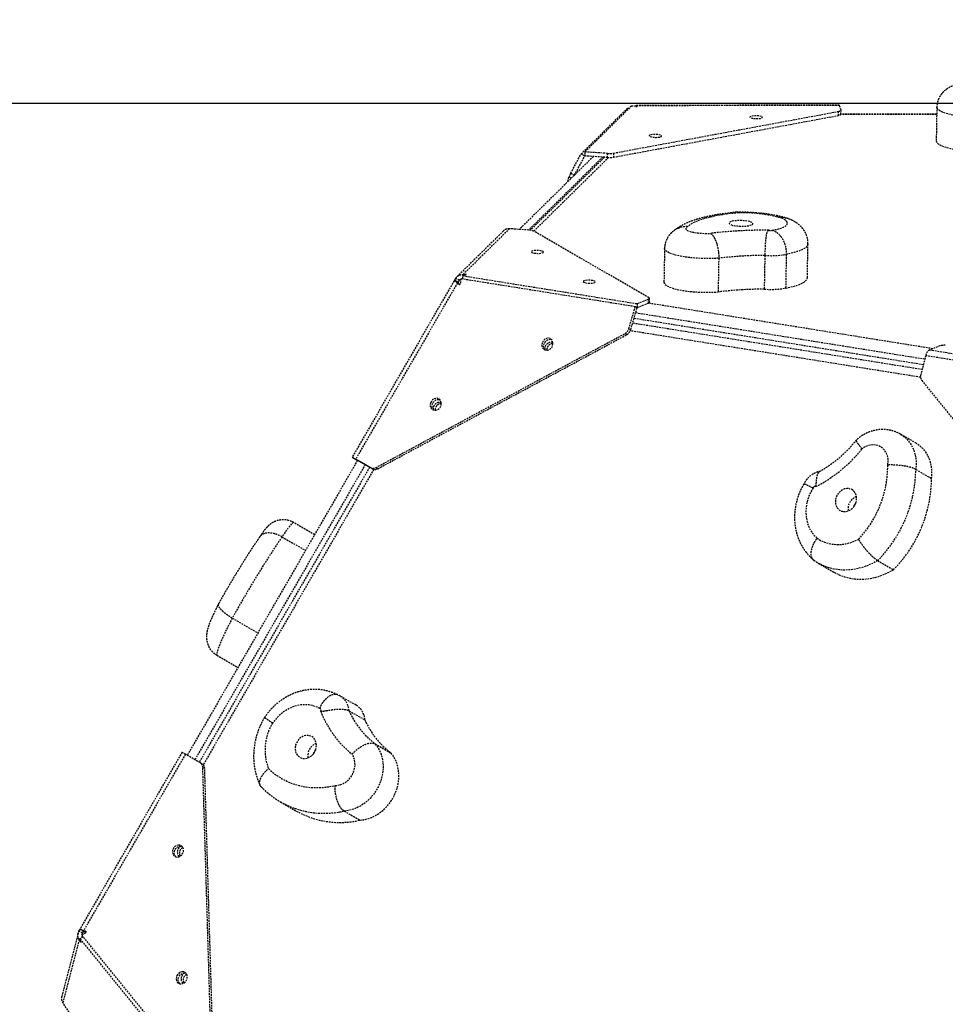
# Model space of a CAD drawing. Header units: millimetres. Extents: x -5934 to 4978, y -3536 to 3518.
# Drawn here: x -2296 to -1630, y 751 to 1460 of the extents above; entities that cross this region are included whole.
import ezdxf

# ---------------------------------------------------------------- set-up
doc = ezdxf.new("R2010")
doc.units = ezdxf.units.MM
doc.linetypes.add('HIDDEN', pattern=[1.905, 1.27, -0.635])
for name, color, linetype in [('DIKOM_ОБЪЕКТ', 7, 'Continuous'), ('DIKOM_РАЗМЕР_ЗОНА', 7, 'Continuous'), ('DIKOM_РАЗМЕР_ОБЪЕКТА', 7, 'Continuous')]:
    doc.layers.add(name, color=color, linetype=linetype)
doc.styles.add('style1', font='arialbd.ttf', dxfattribs={"width": 0.8})
doc.dimstyles.new('1-50', dxfattribs={"dimtxt": 300, "dimasz": 200, "dimexe": 100, "dimexo": 0, "dimgap": 100, "dimtad": 1, "dimtxsty": 'style1', "dimcen": 200, "dimclrd": 7, "dimclre": 7, "dimclrt": 7, "dimadec": 1, "dimazin": 2, "dimtfac": 1, "dimtmove": 0, "dimatfit": 2, "dimfxl": 0, "dimlwd": 25, "dimlwe": 18, "dimarcsym": 0})

# ---------------------------------------------------------------- blocks, each defined once
blk = doc.blocks.new('*D1')
at = {"layer": 'Defpoints', "color": 0, "transparency": 16777216}
for p in [(-1315.67, 1399.62), (-2761.53, -516.72), (2199.14, -516.72)]:
    blk.add_point(p, dxfattribs=at)
at = {"layer": 'DIKOM_РАЗМЕР_ОБЪЕКТА', "color": 7, "lineweight": 18, "transparency": 16777216}
for p, q in [((-1315.67, 1399.62), (-2861.53, 1399.62)), ((2199.14, -516.72), (-2861.53, -516.72))]:
    blk.add_line(p, q, dxfattribs=at)
at = {"layer": 'DIKOM_РАЗМЕР_ОБЪЕКТА', "color": 7, "lineweight": 25, "transparency": 16777216}
blk.add_line((-2761.53, 1199.62), (-2761.53, -316.72), dxfattribs=at)
at = {"layer": 'DIKOM_РАЗМЕР_ОБЪЕКТА', "color": 7, "transparency": 16777216}
for points in [[(-2794.86, 1199.62), (-2728.19, 1199.62), (-2761.53, 1399.62)], [(-2794.86, -316.72), (-2728.19, -316.72), (-2761.53, -516.72)]]:
    blk.add_solid(points, dxfattribs=at)
at = {"layer": 'DIKOM_РАЗМЕР_ОБЪЕКТА', "color": 7, "transparency": 16777216, "insert": (-3129.58, 684.6), "char_height": 300, "attachment_point": 5, "rotation": 90, "style": 'style1'}
blk.add_mtext('{\\fArial|b0|i0|c204|p34;\\H1.75x;1950}', dxfattribs=at)
blk = doc.blocks.new('*D2')
at = {"layer": 'Defpoints', "color": 0, "transparency": 16777216}
for p in [(-2311.07, 3518.49), (-5291.95, -2644.37), (2643.33, -2644.37)]:
    blk.add_point(p, dxfattribs=at)
at = {"layer": 'DIKOM_РАЗМЕР_ЗОНА', "color": 7, "lineweight": 18, "transparency": 16777216}
for p, q in [((-2311.07, 3518.49), (-5391.95, 3518.49)), ((2643.33, -2644.37), (-5391.95, -2644.37))]:
    blk.add_line(p, q, dxfattribs=at)
at = {"layer": 'DIKOM_РАЗМЕР_ЗОНА', "color": 7, "lineweight": 25, "transparency": 16777216}
blk.add_line((-5291.95, 3318.49), (-5291.95, -2444.37), dxfattribs=at)
at = {"layer": 'DIKOM_РАЗМЕР_ЗОНА', "color": 7, "transparency": 16777216}
for points in [[(-5325.28, 3318.49), (-5258.61, 3318.49), (-5291.95, 3518.49)], [(-5325.28, -2444.37), (-5258.61, -2444.37), (-5291.95, -2644.37)]]:
    blk.add_solid(points, dxfattribs=at)
at = {"layer": 'DIKOM_РАЗМЕР_ЗОНА', "color": 7, "transparency": 16777216, "insert": (-5660, 631.36), "char_height": 300, "attachment_point": 5, "rotation": 90, "style": 'style1'}
blk.add_mtext('{\\fArial|b0|i0|c204|p34;\\H1.75x;6150}', dxfattribs=at)

msp = doc.modelspace()

# ---------------------------------------------------------------- linework, layer by layer
at = {"layer": 'DIKOM_ОБЪЕКТ', "color": 7, "linetype": 'HIDDEN', "lineweight": 15}
for p, q in [((-1892.206, 1363.369), (-1858.633, 1396.435)), ((-1855.907, 1397.901), (-1889.48, 1364.835)), ((-1857.853, 1395.984), (-1858.633, 1396.435)), ((-1852.774, 1397.509), (-1855.907, 1397.901)), ((-1706.342, 1398.536), (-1852.545, 1398.233)), ((-1852.545, 1398.191), (-1852.239, 1398.064)), ((-1852.25, 1397.486), (-1852.239, 1398.064)), ((-1706.22, 1398.366), (-1852.239, 1398.064)), ((-1852.239, 1398.064), (-1851.791, 1397.691)), ((-1851.793, 1397.571), (-1851.791, 1397.691)), ((-1705.023, 1394.984), (-1706.22, 1398.366)), ((-1636.021, 1397.09), (-1636.473, 1372.795)), ((-1868.932, 1361.054), (-1706.793, 1391.11)), ((-1868.878, 1363.97), (-1706.738, 1394.025)), ((-1706.793, 1391.11), (-1706.738, 1394.025)), ((-1636.117, 1391.905), (-1705.142, 1391.759)), ((-1705.06, 1391.965), (-1705.005, 1394.88)), ((-1636.114, 1392.103), (-1705.06, 1391.957)), ((-1883.405, 1361.525), (-1936.701, 1309.061)), ((-1876.663, 1361.091), (-1930.013, 1308.574)), ((-1875.413, 1361.01), (-1928.797, 1308.459)), ((-1872.401, 1360.831), (-1926.284, 1307.788)), ((-1899.603, 1349.532), (-1892.206, 1363.369)), ((-1896.915, 1348.226), (-1889.618, 1361.875)), ((-1889.618, 1361.875), (-1892.206, 1363.369)), ((-1889.618, 1361.875), (-1889.533, 1361.958)), ((-1889.48, 1364.835), (-1889.534, 1361.92)), ((-1873.172, 1360.866), (-1889.534, 1361.92)), ((-1873.118, 1363.781), (-1889.48, 1364.835)), ((-1873.172, 1360.866), (-1873.118, 1363.781)), ((-1868.878, 1363.97), (-1868.932, 1361.054)), ((-1901.73, 1343.487), (-1900.882, 1346.751)), ((-1899.326, 1345.853), (-1900.882, 1346.751)), ((-1899.603, 1349.532), (-1897.072, 1348.071)), ((-1948.058, 1308.019), (-1981.587, 1275.016)), ((-1943.74, 1309.574), (-1977.221, 1276.619)), ((-1929.781, 1308.557), (-1943.74, 1309.574)), ((-1843.347, 1259.91), (-1926.315, 1307.806)), ((-1729.272, 1274.424), (-1728.82, 1298.719)), ((-1832.081, 1295.444), (-1832.533, 1271.149)), ((-1759.885, 1290.373), (-1760.338, 1266.078)), ((-1744.441, 1291.142), (-1744.893, 1266.847)), ((-1793.083, 1288.326), (-1793.536, 1264.031)), ((-1975.105, 1276.288), (-1977.435, 1275.733)), ((-1977.236, 1275.78), (-1977.221, 1276.619)), ((-1977.221, 1276.619), (-1975.608, 1276.578)), ((-1975.616, 1276.166), (-1975.608, 1276.578)), ((-1983.682, 1272.065), (-2056.995, 1145.085)), ((-1981.252, 1270.582), (-2054.53, 1143.662)), ((-1983.147, 1272.523), (-1982.505, 1273.776)), ((-1980.559, 1271.029), (-1983.147, 1272.523)), ((-1980.7, 1270.616), (-1983.033, 1271.963)), ((-1979.917, 1272.282), (-1982.505, 1273.776)), ((-1980.245, 1269.634), (-1981.252, 1270.582)), ((-1979.886, 1269.794), (-1981.252, 1270.582)), ((-1980.559, 1271.029), (-1979.917, 1272.282)), ((-1979.972, 1269.476), (-1980.245, 1269.634)), ((-1979.917, 1272.282), (-1978.921, 1273.263)), ((-1979.585, 1269.51), (-1979.886, 1269.794)), ((-1978.9, 1273.538), (-1979.157, 1270.219)), ((-1853.207, 1253.412), (-1978.9, 1273.538)), ((-1977.48, 1273.311), (-1977.435, 1275.733)), ((-1977.435, 1275.733), (-1851.742, 1255.606)), ((-1843.648, 1255.97), (-1851.796, 1252.691)), ((-1851.742, 1255.606), (-1851.796, 1252.691)), ((-1843.593, 1258.885), (-1851.742, 1255.606)), ((-1843.648, 1255.97), (-1843.593, 1258.885)), ((-1843.322, 1256.13), (-1638.602, 1223.358)), ((-1843.011, 1256.527), (-1842.956, 1259.443)), ((-1857.83, 1237.565), (-1853.207, 1253.412)), ((-1856.464, 1236.776), (-1851.841, 1252.623)), ((-1851.841, 1252.623), (-1853.207, 1253.412)), ((-1644.703, 1215.587), (-1852.922, 1248.919)), ((-1852.02, 1252.727), (-1851.796, 1252.691)), ((-1646.626, 1208.173), (-1855.074, 1241.542)), ((-1854.009, 1245.194), (-1645.674, 1211.844)), ((-2039.954, 1137.627), (-1860.55, 1234.147)), ((-2038.588, 1136.838), (-1859.185, 1233.359)), ((-1859.185, 1233.359), (-1860.55, 1234.147)), ((-1857.83, 1237.565), (-1856.464, 1236.776)), ((-1647.745, 1202.593), (-1856.731, 1236.048)), ((-1633.77, 1225.148), (-1641.199, 1222.396)), ((-1641.199, 1222.396), (-1515.872, 1202.342)), ((-1644.04, 1218.142), (-1647.594, 1204.446)), ((-1518.712, 1198.088), (-1644.04, 1218.142)), ((-1646.833, 1200.3), (-1529.507, 1055.918)), ((-1650.843, 1155.098), (-1662.225, 1161.669)), ((-2053.192, 1142.889), (-2175.792, 930.54)), ((-2056.973, 1145.073), (-2054.386, 1143.579)), ((-2056.973, 1145.073), (-2055.858, 1144.428)), ((-2055.858, 1144.428), (-2053.271, 1142.934)), ((-2043.965, 1137.562), (-2054.53, 1143.662)), ((-2054.53, 1143.662), (-2053.164, 1142.873)), ((-2054.386, 1143.579), (-2053.271, 1142.934)), ((-2042.599, 1136.774), (-2053.164, 1142.873)), ((-2047.674, 1139.704), (-2170.274, 927.354)), ((-2044.507, 1137.875), (-2167.107, 925.526)), ((-2041.544, 1136.367), (-2164.32, 923.714)), ((-2042.599, 1136.774), (-2043.965, 1137.562)), ((-2039.954, 1137.627), (-2038.588, 1136.838)), ((-1651.185, 1136.325), (-1639.802, 1129.753)), ((-2084.114, 1089.33), (-2099.156, 1098.015)), ((-2107.583, 1087.775), (-2090.655, 1078.001)), ((-1678.655, 1070.638), (-1667.272, 1064.066)), ((-1721.283, 1068.8), (-1709.9, 1062.228)), ((-2143.426, 1029.265), (-2124.951, 1018.598)), ((-2154.427, 1002.506), (-2139.288, 993.766)), ((-2054.242, 966.567), (-2065.625, 973.139)), ((-2059.289, 962.547), (-2047.906, 955.975)), ((-2040.451, 938.706), (-2029.069, 932.134)), ((-2179.593, 932.734), (-2252.905, 805.756)), ((-2177.129, 931.311), (-2250.407, 804.391)), ((-2166.564, 925.212), (-2177.129, 931.311)), ((-2166.564, 925.212), (-2165.198, 924.423)), ((-2158.5, 718.083), (-2164.614, 921.707)), ((-2163.248, 920.918), (-2164.614, 921.707)), ((-2157.135, 717.295), (-2163.248, 920.918)), ((-2108.653, 896.971), (-2097.271, 890.399)), ((-2062.86, 890.395), (-2051.477, 883.823)), ((-2179.083, 864.066), (-2178.95, 864.135)), ((-2254.414, 802.467), (-2266.238, 756.916)), ((-2253.8, 803.879), (-2253.035, 805.061)), ((-2251.212, 802.385), (-2253.8, 803.879)), ((-2250.447, 803.567), (-2253.035, 805.061)), ((-2252.457, 805.222), (-2250.144, 803.887)), ((-2249.045, 802.759), (-2251.791, 800.876)), ((-2251.563, 801.033), (-2251.212, 802.385)), ((-2251.505, 801.711), (-2251.212, 802.385)), ((-2251.212, 802.385), (-2250.447, 803.567)), ((-2250.407, 804.391), (-2249.082, 803.993)), ((-2249.041, 803.603), (-2250.407, 804.391)), ((-2248.809, 803.836), (-2249.082, 803.993)), ((-2249.041, 803.603), (-2248.646, 803.484)), ((-2253.62, 797.881), (-2265.425, 752.399)), ((-2252.9, 798.315), (-2253.62, 797.881)), ((-2252.778, 796.505), (-2253.62, 797.881)), ((-2250.884, 799.76), (-2252.959, 798.51)), ((-2252.959, 798.51), (-2252.275, 796.215)), ((-2172.68, 699.725), (-2252.959, 798.51)), ((-2252.425, 796.718), (-2252.778, 796.505)), ((-2251.791, 800.876), (-2171.512, 702.091)), ((-2176.344, 772.807), (-2176.21, 772.876)), ((-2257.565, 740.819), (-2265.425, 752.399))]:
    msp.add_line(p, q, dxfattribs=at)
at = {"layer": 'DIKOM_ОБЪЕКТ', "color": 7, "linetype": 'HIDDEN', "lineweight": 15, "flags": 128}
for points in [[(-1706.22, 1398.366), (-1706.291, 1398.506), (-1706.342, 1398.536)], [(-1611.174, 1389.873), (-1614.331, 1390.078), (-1617.397, 1390.363), (-1620.336, 1390.725), (-1623.11, 1391.158), (-1625.686, 1391.658), (-1628.032, 1392.218), (-1630.119, 1392.832), (-1631.92, 1393.491), (-1633.415, 1394.188), (-1634.585, 1394.915), (-1635.414, 1395.661), (-1635.894, 1396.419), (-1636.021, 1397.089)], [(-1762.358, 1390.389), (-1763.22, 1390.627), (-1764.314, 1390.803), (-1765.552, 1390.902), (-1766.832, 1390.917), (-1768.051, 1390.847), (-1769.111, 1390.696), (-1769.926, 1390.478), (-1770.428, 1390.21), (-1770.579, 1389.914), (-1770.366, 1389.613), (-1769.805, 1389.332), (-1768.943, 1389.094), (-1767.848, 1388.918), (-1766.611, 1388.819), (-1765.331, 1388.803), (-1764.112, 1388.874), (-1763.052, 1389.024), (-1762.237, 1389.243), (-1761.734, 1389.511), (-1761.584, 1389.807), (-1761.797, 1390.108), (-1762.358, 1390.389)], [(-1705.06, 1391.965), (-1705.063, 1391.93), (-1705.117, 1391.793), (-1705.24, 1391.66), (-1705.43, 1391.532), (-1705.685, 1391.412), (-1706, 1391.3), (-1706.371, 1391.199), (-1706.793, 1391.11)], [(-1706.738, 1394.025), (-1706.316, 1394.114), (-1705.945, 1394.215), (-1705.63, 1394.327), (-1705.376, 1394.447), (-1705.186, 1394.575), (-1705.063, 1394.708), (-1705.008, 1394.845), (-1705.023, 1394.984)], [(-1835.025, 1376.918), (-1835.887, 1377.156), (-1836.982, 1377.332), (-1838.219, 1377.432), (-1839.499, 1377.447), (-1840.719, 1377.376), (-1841.778, 1377.226), (-1842.593, 1377.008), (-1843.096, 1376.74), (-1843.247, 1376.443), (-1843.033, 1376.142), (-1842.472, 1375.862), (-1841.61, 1375.624), (-1840.516, 1375.448), (-1839.279, 1375.348), (-1837.998, 1375.333), (-1836.779, 1375.404), (-1835.719, 1375.554), (-1834.905, 1375.772), (-1834.402, 1376.04), (-1834.251, 1376.337), (-1834.464, 1376.638), (-1835.025, 1376.918)], [(-1636.473, 1372.795), (-1636.346, 1372.124), (-1635.866, 1371.366), (-1635.037, 1370.62), (-1633.868, 1369.893), (-1632.373, 1369.196), (-1630.571, 1368.537), (-1628.484, 1367.923), (-1626.138, 1367.363), (-1623.563, 1366.863), (-1620.788, 1366.43), (-1617.85, 1366.068), (-1614.783, 1365.783), (-1611.627, 1365.578)], [(-1778.859, 1321.08), (-1783.246, 1320.614), (-1787.451, 1320.071), (-1791.453, 1319.454), (-1795.231, 1318.766), (-1798.764, 1318.011), (-1802.032, 1317.192), (-1805.02, 1316.315), (-1807.71, 1315.383), (-1810.089, 1314.402), (-1812.142, 1313.378), (-1813.86, 1312.314), (-1815.234, 1311.219)], [(-1815.234, 1311.219), (-1816.129, 1310.732), (-1816.659, 1310.211), (-1816.81, 1309.669), (-1816.577, 1309.123), (-1815.968, 1308.586), (-1814.998, 1308.074), (-1813.694, 1307.601), (-1812.092, 1307.179), (-1810.236, 1306.82), (-1808.177, 1306.534), (-1805.97, 1306.328), (-1803.677, 1306.209), (-1801.361, 1306.18), (-1799.083, 1306.241)], [(-1783.997, 1312.328), (-1782.828, 1312.003), (-1781.422, 1311.735), (-1779.836, 1311.535), (-1778.137, 1311.412), (-1776.392, 1311.371), (-1774.674, 1311.413), (-1773.053, 1311.536), (-1771.595, 1311.736), (-1770.36, 1312.005), (-1769.399, 1312.33), (-1768.751, 1312.7), (-1768.442, 1313.098), (-1768.485, 1313.51), (-1768.878, 1313.916), (-1769.606, 1314.302), (-1770.638, 1314.651), (-1771.932, 1314.95), (-1773.436, 1315.185), (-1775.087, 1315.347), (-1776.818, 1315.429), (-1778.558, 1315.429), (-1780.236, 1315.346), (-1781.784, 1315.183), (-1783.137, 1314.948), (-1784.241, 1314.649), (-1785.05, 1314.3), (-1785.531, 1313.914), (-1785.664, 1313.507), (-1785.445, 1313.096), (-1784.882, 1312.697), (-1783.997, 1312.328)], [(-1754.621, 1308.45), (-1752.189, 1308.91), (-1750.011, 1309.434), (-1748.115, 1310.018), (-1746.523, 1310.653), (-1745.257, 1311.331), (-1744.332, 1312.044), (-1743.76, 1312.783), (-1743.547, 1313.539), (-1743.697, 1314.302), (-1744.207, 1315.063), (-1745.071, 1315.812), (-1746.279, 1316.539), (-1747.815, 1317.236)], [(-1728.82, 1298.721), (-1728.904, 1298.127), (-1729.325, 1297.212), (-1730.096, 1296.316), (-1731.211, 1295.446), (-1732.661, 1294.608), (-1734.435, 1293.811), (-1736.518, 1293.06), (-1738.893, 1292.361), (-1741.541, 1291.72), (-1744.441, 1291.142)], [(-1924.832, 1293.914), (-1925.999, 1293.811), (-1926.97, 1293.632), (-1927.666, 1293.391), (-1928.032, 1293.109), (-1928.037, 1292.808), (-1927.681, 1292.513), (-1926.992, 1292.247), (-1926.028, 1292.031), (-1924.865, 1291.885), (-1923.598, 1291.818), (-1922.33, 1291.838), (-1921.163, 1291.941), (-1920.192, 1292.12), (-1919.495, 1292.361), (-1919.13, 1292.643), (-1919.125, 1292.944), (-1919.481, 1293.239), (-1920.169, 1293.506), (-1921.134, 1293.721), (-1922.297, 1293.867), (-1923.564, 1293.934), (-1924.832, 1293.914)], [(-1793.083, 1288.326), (-1796.163, 1288.158), (-1799.329, 1288.075), (-1802.54, 1288.075), (-1805.758, 1288.16), (-1808.943, 1288.327), (-1812.056, 1288.576), (-1815.058, 1288.903), (-1817.913, 1289.304), (-1820.584, 1289.774), (-1823.04, 1290.307), (-1825.25, 1290.897), (-1827.186, 1291.536), (-1828.825, 1292.217), (-1830.146, 1292.931), (-1831.134, 1293.669), (-1831.776, 1294.423), (-1832.064, 1295.182), (-1832.08, 1295.445)], [(-1887.648, 1272.448), (-1888.814, 1272.345), (-1889.786, 1272.166), (-1890.482, 1271.925), (-1890.847, 1271.643), (-1890.852, 1271.342), (-1890.496, 1271.047), (-1889.808, 1270.78), (-1888.843, 1270.565), (-1887.68, 1270.419), (-1886.413, 1270.352), (-1885.145, 1270.372), (-1883.978, 1270.475), (-1883.007, 1270.654), (-1882.311, 1270.895), (-1881.945, 1271.177), (-1881.94, 1271.478), (-1882.297, 1271.773), (-1882.985, 1272.04), (-1883.95, 1272.255), (-1885.112, 1272.401), (-1886.379, 1272.468), (-1887.648, 1272.448)], [(-1832.533, 1271.149), (-1832.516, 1270.887), (-1832.228, 1270.128), (-1831.587, 1269.374), (-1830.599, 1268.636), (-1829.277, 1267.922), (-1827.638, 1267.241), (-1825.702, 1266.602), (-1823.492, 1266.012), (-1821.037, 1265.479), (-1818.365, 1265.009), (-1815.511, 1264.608), (-1812.509, 1264.281), (-1809.396, 1264.032), (-1806.211, 1263.865), (-1802.993, 1263.78), (-1799.781, 1263.78), (-1796.616, 1263.863), (-1793.536, 1264.031)], [(-1744.893, 1266.847), (-1741.994, 1267.425), (-1739.345, 1268.066), (-1736.97, 1268.765), (-1734.887, 1269.516), (-1733.114, 1270.313), (-1731.663, 1271.151), (-1730.548, 1272.021), (-1729.777, 1272.917), (-1729.356, 1273.832), (-1729.272, 1274.424)], [(-1843.593, 1258.885), (-1843.345, 1259.001), (-1843.156, 1259.123), (-1843.028, 1259.251), (-1842.964, 1259.382), (-1842.965, 1259.515), (-1843.029, 1259.649), (-1843.157, 1259.781), (-1843.347, 1259.91)], [(-1920.128, 1227.535), (-1920.416, 1226.308), (-1920.382, 1225.09), (-1920.027, 1223.98), (-1919.382, 1223.069), (-1918.498, 1222.429), (-1917.446, 1222.113), (-1916.313, 1222.147), (-1915.19, 1222.527), (-1914.167, 1223.224), (-1913.329, 1224.179), (-1912.741, 1225.317), (-1912.454, 1226.545), (-1912.488, 1227.762), (-1912.842, 1228.872), (-1913.488, 1229.784), (-1914.372, 1230.423), (-1915.423, 1230.739), (-1916.556, 1230.705), (-1917.68, 1230.325), (-1918.702, 1229.629), (-1919.541, 1228.673), (-1920.128, 1227.535)], [(-1917.954, 1222.218), (-1918.016, 1222.28), (-1918.662, 1223.192), (-1919.016, 1224.301), (-1919.05, 1225.519), (-1918.762, 1226.747), (-1918.175, 1227.885), (-1917.337, 1228.84), (-1916.314, 1229.536), (-1915.191, 1229.917), (-1914.057, 1229.95), (-1913.55, 1229.845)], [(-2000.533, 1184.277), (-2000.821, 1183.049), (-2000.787, 1181.831), (-2000.432, 1180.722), (-1999.787, 1179.81), (-1998.903, 1179.171), (-1997.852, 1178.855), (-1996.718, 1178.889), (-1995.595, 1179.269), (-1994.572, 1179.965), (-1993.733, 1180.921), (-1993.146, 1182.058), (-1992.858, 1183.286), (-1992.893, 1184.504), (-1993.247, 1185.614), (-1993.893, 1186.525), (-1994.777, 1187.165), (-1995.828, 1187.481), (-1996.961, 1187.447), (-1998.085, 1187.066), (-1999.107, 1186.37), (-1999.946, 1185.415), (-2000.533, 1184.277)], [(-1998.359, 1178.96), (-1998.421, 1179.022), (-1999.066, 1179.933), (-1999.421, 1181.043), (-1999.455, 1182.261), (-1999.168, 1183.488), (-1998.58, 1184.626), (-1997.741, 1185.582), (-1996.719, 1186.278), (-1995.596, 1186.658), (-1994.462, 1186.692), (-1993.955, 1186.587)], [(-1662.179, 1161.642), (-1661.985, 1161.528), (-1659.725, 1159.975), (-1657.674, 1158.133), (-1655.859, 1156.024), (-1654.301, 1153.676), (-1653.02, 1151.117), (-1652.031, 1148.378), (-1651.346, 1145.493), (-1650.975, 1142.497), (-1650.921, 1139.429), (-1651.185, 1136.325)], [(-1671.38, 1139.453), (-1671.104, 1141.689), (-1671.169, 1143.893), (-1671.574, 1146.003), (-1672.307, 1147.962), (-1673.348, 1149.717), (-1674.669, 1151.219), (-1676.233, 1152.428), (-1677.997, 1153.309), (-1679.914, 1153.84), (-1681.931, 1154.005), (-1683.992, 1153.8), (-1686.041, 1153.231), (-1688.022, 1152.313), (-1689.881, 1151.071)], [(-1639.802, 1129.753), (-1639.538, 1132.857), (-1639.592, 1135.926), (-1639.964, 1138.921), (-1640.648, 1141.806), (-1641.637, 1144.545), (-1642.919, 1147.105), (-1644.477, 1149.453), (-1646.292, 1151.561), (-1648.342, 1153.403), (-1650.602, 1154.956), (-1650.843, 1155.098)], [(-2056.973, 1145.073), (-2056.988, 1145.081), (-2056.904, 1145.033), (-2056.722, 1144.927), (-2056.446, 1144.768), (-2056.081, 1144.557), (-2055.634, 1144.299), (-2055.113, 1143.999), (-2054.53, 1143.662)], [(-2054.386, 1143.579), (-2054.393, 1143.583), (-2054.351, 1143.559), (-2054.26, 1143.506), (-2054.122, 1143.426), (-2053.939, 1143.321), (-2053.716, 1143.192), (-2053.456, 1143.042), (-2053.164, 1142.873)], [(-1725.178, 1122.976), (-1726.775, 1120.16), (-1728.095, 1117.212), (-1729.119, 1114.166), (-1729.836, 1111.062), (-1730.237, 1107.939), (-1730.315, 1104.836), (-1730.071, 1101.791), (-1729.508, 1098.843), (-1728.632, 1096.029), (-1727.454, 1093.384), (-1725.99, 1090.941), (-1724.257, 1088.731), (-1722.278, 1086.782)], [(-1696.612, 1121.388), (-1697.917, 1122.097), (-1699.365, 1122.483), (-1700.897, 1122.532), (-1702.45, 1122.241), (-1703.961, 1121.622), (-1705.368, 1120.7), (-1706.612, 1119.514), (-1707.644, 1118.111), (-1708.421, 1116.549), (-1708.911, 1114.893), (-1709.094, 1113.209), (-1708.963, 1111.567), (-1708.522, 1110.034), (-1707.791, 1108.673), (-1706.799, 1107.54), (-1705.586, 1106.68), (-1704.202, 1106.129), (-1702.704, 1105.911), (-1701.154, 1106.032), (-1699.614, 1106.49), (-1698.148, 1107.264), (-1696.815, 1108.323), (-1695.671, 1109.625), (-1694.762, 1111.115), (-1694.126, 1112.732), (-1693.787, 1114.411), (-1693.761, 1116.082), (-1694.048, 1117.678), (-1694.637, 1119.132), (-1695.504, 1120.386), (-1696.612, 1121.388)], [(-2099.156, 1098.015), (-2099.457, 1098.019), (-2099.955, 1097.727), (-2100.622, 1097.129), (-2101.45, 1096.233), (-2102.429, 1095.048), (-2103.546, 1093.591), (-2104.788, 1091.878), (-2106.139, 1089.932), (-2107.583, 1087.775)], [(-2107.583, 1087.775), (-2110.047, 1084.158), (-2112.608, 1080.321), (-2115.252, 1076.281), (-2117.967, 1072.057), (-2120.74, 1067.669), (-2123.559, 1063.138), (-2126.409, 1058.485), (-2129.278, 1053.732), (-2132.152, 1048.901), (-2135.017, 1044.016), (-2137.86, 1039.1), (-2140.668, 1034.175), (-2143.426, 1029.265)], [(-1722.278, 1086.782), (-1719.689, 1085.225), (-1716.932, 1083.981), (-1714.033, 1083.061), (-1711.024, 1082.475), (-1707.932, 1082.229), (-1704.79, 1082.326), (-1701.628, 1082.764), (-1698.478, 1083.538), (-1695.372, 1084.642), (-1692.34, 1086.064)], [(-1678.655, 1070.638), (-1682.426, 1068.585), (-1686.306, 1066.883), (-1690.262, 1065.545), (-1694.265, 1064.581), (-1698.281, 1064), (-1702.28, 1063.806), (-1706.228, 1064), (-1710.095, 1064.581), (-1713.85, 1065.545), (-1717.463, 1066.883), (-1720.905, 1068.585), (-1721.263, 1068.789)], [(-1709.9, 1062.228), (-1709.522, 1062.013), (-1706.081, 1060.311), (-1702.468, 1058.973), (-1698.713, 1058.01), (-1694.846, 1057.428), (-1690.898, 1057.234), (-1686.899, 1057.428), (-1682.883, 1058.01), (-1678.88, 1058.973), (-1674.923, 1060.311), (-1671.044, 1062.013), (-1667.272, 1064.066)], [(-2143.426, 1029.265), (-2145.251, 1025.723), (-2146.945, 1022.344), (-2148.497, 1019.153), (-2149.893, 1016.178), (-2151.123, 1013.441), (-2152.176, 1010.964), (-2153.044, 1008.767), (-2153.721, 1006.867), (-2154.201, 1005.279), (-2154.479, 1004.017), (-2154.555, 1003.09), (-2154.427, 1002.506)], [(-2080.411, 964.227), (-2082.902, 965.406), (-2085.54, 966.254), (-2088.291, 966.761), (-2091.12, 966.92), (-2093.994, 966.73), (-2096.874, 966.192), (-2099.726, 965.313), (-2102.513, 964.105), (-2105.2, 962.582), (-2107.755, 960.764), (-2110.144, 958.674), (-2112.338, 956.337), (-2114.309, 953.783)], [(-2079.724, 962.157), (-2079.544, 962.472), (-2079.439, 962.815), (-2079.417, 963.164), (-2079.48, 963.495), (-2079.623, 963.784), (-2079.836, 964.012), (-2080.105, 964.163), (-2080.411, 964.227)], [(-2084.169, 932.704), (-2083.406, 934.272), (-2082.93, 935.931), (-2082.763, 937.615), (-2082.909, 939.253), (-2083.364, 940.779), (-2084.109, 942.13), (-2085.114, 943.251), (-2086.336, 944.096), (-2087.727, 944.631), (-2089.228, 944.833), (-2090.78, 944.694), (-2092.318, 944.221), (-2093.779, 943.432), (-2095.103, 942.359), (-2096.237, 941.047), (-2097.133, 939.55), (-2097.756, 937.928), (-2098.079, 936.248), (-2098.09, 934.578), (-2097.787, 932.988), (-2097.184, 931.542), (-2096.305, 930.3), (-2095.186, 929.312), (-2093.872, 928.618), (-2092.419, 928.248), (-2090.884, 928.216), (-2089.332, 928.523), (-2087.825, 929.158), (-2086.425, 930.094), (-2085.189, 931.292), (-2084.169, 932.704)], [(-2040.451, 938.706), (-2038.786, 936.452), (-2037.39, 933.975), (-2036.28, 931.305), (-2035.47, 928.475), (-2034.971, 925.52), (-2034.787, 922.477), (-2034.922, 919.383), (-2035.374, 916.276), (-2036.136, 913.194), (-2037.201, 910.176), (-2038.554, 907.258), (-2040.179, 904.478), (-2042.057, 901.868), (-2044.162, 899.461), (-2046.471, 897.287), (-2048.954, 895.373), (-2051.581, 893.742), (-2054.319, 892.414), (-2057.135, 891.406), (-2059.994, 890.73), (-2062.86, 890.395)], [(-2177.129, 931.311), (-2177.712, 931.648), (-2178.233, 931.949), (-2178.68, 932.207), (-2179.045, 932.418), (-2179.321, 932.577), (-2179.503, 932.682), (-2179.587, 932.731), (-2179.593, 932.734)], [(-2069.38, 908.773), (-2067.322, 908.922), (-2065.267, 909.437), (-2063.272, 910.303), (-2061.391, 911.497), (-2059.675, 912.987), (-2058.173, 914.732), (-2056.924, 916.683), (-2055.963, 918.788), (-2055.316, 920.988), (-2055.002, 923.224), (-2055.028, 925.434), (-2055.393, 927.558), (-2056.089, 929.538), (-2057.096, 931.319)], [(-2051.477, 883.823), (-2048.611, 884.159), (-2045.753, 884.835), (-2042.937, 885.843), (-2040.199, 887.17), (-2037.572, 888.801), (-2035.089, 890.716), (-2032.78, 892.89), (-2030.674, 895.296), (-2028.797, 897.906), (-2027.172, 900.687), (-2025.819, 903.604), (-2024.754, 906.622), (-2023.991, 909.704), (-2023.54, 912.811), (-2023.405, 915.905), (-2023.588, 918.948), (-2024.088, 921.903), (-2024.898, 924.733), (-2026.007, 927.403), (-2027.403, 929.88), (-2029.069, 932.134)], [(-2117.367, 920.937), (-2114.178, 918.145), (-2110.774, 915.644), (-2107.174, 913.448), (-2103.397, 911.569), (-2099.463, 910.017), (-2095.393, 908.8), (-2091.209, 907.925), (-2086.934, 907.396), (-2082.59, 907.216), (-2078.2, 907.387), (-2073.789, 907.907), (-2069.38, 908.773)], [(-2182.161, 865.934), (-2183.299, 865.69), (-2184.372, 865.115), (-2185.294, 864.255), (-2185.989, 863.179), (-2186.401, 861.976), (-2186.496, 860.742), (-2186.268, 859.578), (-2185.734, 858.577), (-2184.938, 857.821), (-2183.944, 857.371), (-2182.833, 857.264), (-2181.694, 857.508), (-2180.621, 858.083), (-2179.699, 858.943), (-2179.004, 860.019), (-2178.592, 861.222), (-2178.497, 862.456), (-2178.725, 863.62), (-2179.259, 864.621), (-2180.055, 865.377), (-2181.049, 865.827), (-2182.161, 865.934)], [(-2184.016, 857.391), (-2184.368, 857.788), (-2184.902, 858.789), (-2185.131, 859.954), (-2185.035, 861.188), (-2184.623, 862.391), (-2183.928, 863.466), (-2183.007, 864.326), (-2181.933, 864.902), (-2180.795, 865.145), (-2179.684, 865.038), (-2179.612, 865.018)], [(-2179.421, 774.674), (-2180.559, 774.43), (-2181.632, 773.855), (-2182.554, 772.995), (-2183.249, 771.92), (-2183.661, 770.716), (-2183.756, 769.483), (-2183.528, 768.318), (-2182.994, 767.317), (-2182.198, 766.562), (-2181.204, 766.112), (-2180.092, 766.004), (-2178.954, 766.248), (-2177.88, 766.823), (-2176.959, 767.683), (-2176.264, 768.759), (-2175.852, 769.962), (-2175.757, 771.196), (-2175.985, 772.36), (-2176.519, 773.361), (-2177.315, 774.117), (-2178.309, 774.567), (-2179.421, 774.674)], [(-2181.276, 766.132), (-2181.628, 766.529), (-2182.162, 767.53), (-2182.391, 768.694), (-2182.295, 769.928), (-2181.883, 771.131), (-2181.188, 772.206), (-2180.267, 773.066), (-2179.193, 773.642), (-2178.055, 773.886), (-2176.944, 773.778), (-2176.871, 773.758)]]:
    msp.add_lwpolyline(points, dxfattribs=at)
at = {"layer": 'DIKOM_ОБЪЕКТ', "color": 7, "linetype": 'HIDDEN', "lineweight": 15}
for centre, radius, start, end in [((-1871.852, 1378.973), 18.155, 265.829203, 279.25548), ((-1871.798, 1381.884), 18.151, 265.828248, 279.257791), ((-1884.801, 1341.042), 17.064, 150.163919, 160.455045), ((-1776.455, 1213.206), 107.901, 74.607702, 91.276995), ((-1944.186, 1304.038), 5.553, 85.396242, 134.208298), ((-1929.986, 1299.227), 9.332, 66.8332, 88.741982), ((-1759.631, 962.919), 345.581, 89.56745, 96.555388), ((-1755.753, 1312.533), 4.237, 252.580063, 285.507046), ((-1759.124, 1007.894), 282.481, 90.15444, 96.904761), ((-1754.997, 1347.669), 57.504, 265.123786, 280.577825), ((-1759.577, 983.608), 282.471, 90.154325, 96.904875), ((-1755.45, 1323.374), 57.504, 265.123786, 280.577825), ((-1843.799, 1256.785), 0.829, 280.508302, 341.904927), ((-1863.323, 1239.146), 5.716, 299.017259, 343.94456), ((-1861.956, 1238.356), 5.715, 299.012191, 343.94986), ((-1913.693, 1223.14), 4.67, 74.822993, 185.926626), ((-1912.479, 1222.47), 4.405, 89.374915, 184.996427), ((-1638.064, 1217.227), 6.045, 121.239893, 171.298154), ((-1630.281, 1213.224), 12.424, 88.296652, 106.308517), ((-1643.092, 1203.129), 4.69, 163.692926, 217.089552), ((-1994.094, 1179.879), 4.671, 74.869835, 185.943732), ((-1992.88, 1179.21), 4.406, 89.419486, 184.968363), ((-1769.912, 1215.018), 102.441, 297.182079, 321.374002), ((-2042.017, 1141.167), 4.097, 241.613377, 300.224774), ((-2040.651, 1140.38), 4.098, 241.621426, 300.216725), ((-1748.805, 1139.042), 77.426, 316.824878, 0.304481), ((-1746.033, 1137.402), 94.855, 315.262, 359.348943), ((-1734.567, 1130.796), 94.771, 315.241533, 359.369411), ((-1723.87, 1122.81), 1.318, 55.064165, 172.790311), ((-1690.292, 1107.809), 9.684, 111.572049, 188.427951), ((-1691.173, 1108.317), 4.906, 130.424379, 169.575621), ((-2072.63, 961.758), 13.365, 3.382651, 58.280389), ((-2061.052, 955.303), 13.163, 2.927255, 58.846903), ((-2011.621, 988.409), 72.988, 201.080365, 231.461168), ((-2003.809, 987.021), 60.638, 203.804068, 232.82328), ((-2082.405, 934.247), 37.41, 148.519492, 200.842218), ((-1992.426, 980.449), 60.638, 203.804068, 232.82328), ((-2079.357, 930.111), 9.65, 111.414425, 188.585575), ((-2080.203, 930.599), 4.904, 130.415493, 169.584507), ((-2168.712, 921.723), 4.098, 359.780786, 58.383984), ((-2167.347, 920.934), 4.098, 359.784901, 58.37987), ((-2077.288, 952.653), 63.908, 240.583853, 283.047738), ((-2065.905, 946.084), 63.911, 240.609124, 283.047101), ((-2178.348, 860.865), 4.635, 113.094807, 225.679733), ((-2177.061, 860.123), 4.431, 117.15716, 210.110979), ((-2175.612, 769.605), 4.635, 113.071629, 225.691338), ((-2174.324, 768.863), 4.431, 117.125159, 210.13196), ((-2260.856, 755.552), 5.552, 165.782732, 214.608887)]:
    msp.add_arc(centre, radius, start, end, dxfattribs=at)
for centre, major_axis, ratio, start_param, end_param in [((-1852.591, 1397.69), (0.838, -0.064), 0.2357168, 4.5097706, 6.6041657), ((-1975.791, 1276.398), (0.917, 0.014), 0.1977565, 5.555156, 7.6495511), ((-1983.33, 1272.342), (0.396, 0.721), 0.0940069, 4.107321, 5.016903), ((-1980.742, 1270.848), (0.396, 0.721), 0.0940069, 4.4851787, 5.016903), ((-1979.844, 1270.329), (-0.052, 0.872), 0.7885547, 2.4443438, 4.5387389), ((-2252.97, 805.311), (0.426, 0.703), 0.0940107, 4.4077835, 5.1611236), ((-2250.383, 803.817), (0.426, 0.703), 0.0940107, 4.4077835, 4.9416189), ((-2249.484, 803.298), (0.782, 0.391), 0.7885157, 4.8860831, 6.9804782), ((-2252.713, 796.754), (-0.446, 0.802), 0.1978163, 1.775267, 3.8696621)]:
    msp.add_ellipse(centre, major_axis=major_axis, ratio=ratio, start_param=start_param, end_param=end_param, dxfattribs=at)
for points, knots in [([(-1617.462, 1414.191), (-1617.659, 1414.162), (-1618.784, 1413.996), (-1620.851, 1413.576), (-1623.357, 1412.877), (-1625.591, 1412.008), (-1627.459, 1411.069), (-1629.174, 1409.971), (-1630.757, 1408.686), (-1632.189, 1407.209), (-1633.439, 1405.549), (-1634.473, 1403.728), (-1635.271, 1401.777), (-1635.796, 1399.662), (-1636.041, 1398.076), (-1636.005, 1397.191), (-1636.001, 1397.08)], [0, 0, 0, 0, 0.0219343, 0.1255145, 0.241916, 0.3275603, 0.4049492, 0.4787845, 0.5511211, 0.6229292, 0.6945943, 0.7662614, 0.8379721, 0.9097384, 0.9887262, 1, 1, 1, 1]), ([(-1852.847, 1397.518), (-1852.846, 1397.673), (-1852.843, 1398.069), (-1852.705, 1398.164), (-1852.621, 1398.222)], [0, 0, 0, 0, 0.3901341, 1, 1, 1, 1]), ([(-1779.896, 1321.495), (-1780.067, 1321.479), (-1781.75, 1321.33), (-1784.869, 1320.994), (-1789.19, 1320.452), (-1793.374, 1319.826), (-1797.422, 1319.115), (-1801.329, 1318.316), (-1805.096, 1317.417), (-1808.73, 1316.405), (-1812.249, 1315.254), (-1815.668, 1313.921), (-1818.802, 1312.456), (-1821.531, 1310.85), (-1823.221, 1309.753), (-1823.986, 1309.094), (-1824.033, 1309.053)], [0, 0, 0, 0, 0.0088507, 0.0873396, 0.1662042, 0.2456616, 0.3258879, 0.4071204, 0.4896887, 0.5740565, 0.6608654, 0.7509361, 0.8449053, 0.9250416, 0.9953374, 1, 1, 1, 1]), ([(-1779.893, 1321.468), (-1779.857, 1321.48), (-1779.522, 1321.598), (-1779.17, 1321.356), (-1778.863, 1321.083), (-1778.859, 1321.08)], [0, 0, 0, 0, 0.1050569, 0.9897503, 1, 1, 1, 1]), ([(-1743.21, 1316.841), (-1743.561, 1316.957), (-1744.962, 1317.421), (-1747.497, 1318.12), (-1750.858, 1318.897), (-1754.265, 1319.543), (-1757.723, 1320.085), (-1761.242, 1320.534), (-1764.821, 1320.895), (-1768.448, 1321.173), (-1772.11, 1321.37), (-1775.787, 1321.48), (-1778.358, 1321.513), (-1779.689, 1321.5), (-1779.803, 1321.499)], [0, 0, 0, 0, 0.0363595, 0.1452576, 0.2483723, 0.346895, 0.4424429, 0.5360322, 0.6283121, 0.7197158, 0.8105613, 0.9010957, 0.9915284, 1, 1, 1, 1]), ([(-1822.362, 1309.955), (-1821.818, 1310.21), (-1820.561, 1310.797), (-1818.173, 1311.296), (-1816.306, 1311.332), (-1815.25, 1311.22), (-1815.234, 1311.219)], [0, 0, 0, 0, 0.247563, 0.5716874, 0.9935792, 1, 1, 1, 1]), ([(-1742.738, 1316.64), (-1742.854, 1316.696), (-1743.586, 1317.053), (-1745.267, 1317.352), (-1746.877, 1317.368), (-1747.793, 1317.239), (-1747.815, 1317.236)], [0, 0, 0, 0, 0.0754093, 0.4777858, 0.9875958, 1, 1, 1, 1]), ([(-1728.848, 1298.728), (-1728.844, 1299.318), (-1728.835, 1300.657), (-1729.184, 1302.703), (-1729.798, 1304.798), (-1730.659, 1306.747), (-1731.722, 1308.534), (-1732.96, 1310.155), (-1734.35, 1311.615), (-1735.885, 1312.93), (-1737.584, 1314.127), (-1739.507, 1315.239), (-1741.237, 1316.072), (-1742.365, 1316.519), (-1742.728, 1316.663)], [0, 0, 0, 0, 0.0662016, 0.1502448, 0.2324935, 0.3135556, 0.394104, 0.474929, 0.5571139, 0.6422397, 0.7327117, 0.8321749, 0.9459051, 1, 1, 1, 1]), ([(-1822.37, 1309.975), (-1822.506, 1309.913), (-1823.239, 1309.578), (-1824.519, 1308.805), (-1826.163, 1307.61), (-1827.662, 1306.212), (-1828.993, 1304.628), (-1830.123, 1302.872), (-1831.023, 1300.972), (-1831.657, 1298.96), (-1832.021, 1297.104), (-1832.036, 1295.923), (-1832.042, 1295.448)], [0, 0, 0, 0, 0.0265583, 0.1434599, 0.2564783, 0.3681958, 0.4795046, 0.5907544, 0.7020483, 0.8134249, 0.9248959, 1, 1, 1, 1]), ([(-1799.083, 1306.241), (-1799.077, 1306.237), (-1798.633, 1305.981), (-1797.849, 1305.318), (-1796.765, 1303.888), (-1795.851, 1302.264), (-1795.019, 1300.328), (-1794.312, 1298.17), (-1793.739, 1295.807), (-1793.336, 1293.35), (-1793.092, 1290.814), (-1793.086, 1289.163), (-1793.083, 1288.326)], [0, 0, 0, 0, 0.002046, 0.1451478, 0.2509425, 0.3597649, 0.4650864, 0.5734379, 0.6785558, 0.7867066, 0.8918286, 1, 1, 1, 1]), ([(-1757.022, 1308.49), (-1757.026, 1308.489), (-1757.336, 1308.36), (-1757.773, 1308.006), (-1758.284, 1307.177), (-1758.693, 1305.953), (-1759.022, 1304.306), (-1759.277, 1302.352), (-1759.473, 1300.185), (-1759.626, 1297.821), (-1759.742, 1295.369), (-1759.832, 1292.845), (-1759.867, 1291.205), (-1759.885, 1290.373)], [0, 0, 0, 0, 0.0010778, 0.081259, 0.1643799, 0.2682294, 0.3751142, 0.4780705, 0.5839547, 0.6864899, 0.7919619, 0.8944898, 1, 1, 1, 1]), ([(-1754.621, 1308.45), (-1754.611, 1308.448), (-1753.758, 1308.259), (-1752.374, 1307.693), (-1750.524, 1306.388), (-1748.997, 1304.857), (-1747.628, 1302.999), (-1746.475, 1300.9), (-1745.545, 1298.582), (-1744.887, 1296.154), (-1744.48, 1293.634), (-1744.454, 1291.981), (-1744.441, 1291.142)], [0, 0, 0, 0, 0.0016813, 0.1432359, 0.2488689, 0.357561, 0.4631231, 0.5717346, 0.6772698, 0.7858683, 0.8914008, 1, 1, 1, 1]), ([(-1982.505, 1273.776), (-1982.207, 1274.237), (-1981.662, 1275.079), (-1980.405, 1275.95), (-1978.932, 1276.544), (-1977.82, 1276.593), (-1977.221, 1276.619)], [0, 0, 0, 0, 0.27319386, 0.50001698, 0.73040612, 1, 1, 1, 1]), ([(-1981.252, 1270.582), (-1981.631, 1270.899), (-1982.324, 1271.478), (-1983.045, 1272.001), (-1983.532, 1272.201), (-1983.602, 1272.088), (-1983.633, 1272.037)], [0, 0, 0, 0, 0.2973527, 0.5442561, 0.7950377, 1, 1, 1, 1]), ([(-1979.886, 1269.794), (-1980.05, 1269.981), (-1980.348, 1270.32), (-1980.612, 1270.593), (-1980.694, 1270.612), (-1980.695, 1270.612)], [0, 0, 0, 0, 0.5473427, 0.9933136, 1, 1, 1, 1]), ([(-1979.917, 1272.282), (-1979.776, 1272.498), (-1979.521, 1272.89), (-1979.109, 1273.225), (-1978.87, 1273.319), (-1978.86, 1273.322)], [0, 0, 0, 0, 0.541306, 0.98241205, 1, 1, 1, 1]), ([(-1978.48, 1273.471), (-1978.384, 1273.513), (-1978.071, 1273.649), (-1977.717, 1273.666), (-1977.473, 1273.678)], [0, 0, 0, 0, 0.3093051, 1, 1, 1, 1]), ([(-1662.181, 1161.617), (-1662.318, 1161.705), (-1663.246, 1162.3), (-1665.116, 1163.137), (-1667.761, 1164.093), (-1670.507, 1164.725), (-1673.307, 1165.06), (-1676.14, 1165.088), (-1678.975, 1164.813), (-1681.788, 1164.235), (-1684.55, 1163.359), (-1687.235, 1162.195), (-1689.808, 1160.744), (-1692.028, 1159.216), (-1693.311, 1158.087), (-1693.844, 1157.617)], [0, 0, 0, 0, 0.014415, 0.0976711, 0.180685, 0.2635999, 0.3465704, 0.4297384, 0.5132399, 0.5971891, 0.6816655, 0.7667152, 0.8523503, 0.9385476, 1, 1, 1, 1]), ([(-1693.898, 1157.596), (-1694.311, 1157.074), (-1695.739, 1155.264), (-1698.318, 1152.295), (-1701.694, 1148.774), (-1705.231, 1145.465), (-1708.912, 1142.374), (-1712.723, 1139.523), (-1716.548, 1136.954), (-1719.141, 1135.471), (-1720.391, 1134.757)], [0, 0, 0, 0, 0.05530345, 0.19158284, 0.32786476, 0.46415456, 0.60046822, 0.73682392, 0.8732401, 1, 1, 1, 1]), ([(-1689.881, 1151.071), (-1689.89, 1151.082), (-1690.516, 1151.849), (-1691.509, 1153.105), (-1692.632, 1154.647), (-1693.383, 1155.807), (-1693.846, 1156.715), (-1694.027, 1157.323), (-1693.913, 1157.496), (-1693.865, 1157.569)], [0, 0, 0, 0, 0.0031326, 0.2224151, 0.3845393, 0.5512901, 0.7126827, 0.8787255, 1, 1, 1, 1]), ([(-1719.72, 1134.957), (-1719.886, 1134.937), (-1720.774, 1134.827), (-1722.332, 1134.343), (-1724.349, 1133.505), (-1726.238, 1132.377), (-1727.976, 1131.006), (-1729.521, 1129.394), (-1730.804, 1127.683), (-1731.432, 1126.445), (-1731.72, 1125.877)], [0, 0, 0, 0, 0.0321585, 0.1714288, 0.3108627, 0.45086, 0.5918285, 0.7341404, 0.8780832, 1, 1, 1, 1]), ([(-1723.115, 1123.891), (-1723.113, 1123.899), (-1722.98, 1124.524), (-1722.862, 1125.786), (-1722.736, 1127.699), (-1722.575, 1129.622), (-1722.291, 1131.399), (-1721.869, 1132.88), (-1721.288, 1133.959), (-1720.78, 1134.575), (-1720.43, 1134.697), (-1720.369, 1134.719)], [0, 0, 0, 0, 0.001525, 0.1147476, 0.2321217, 0.3787679, 0.529702, 0.675099, 0.8246204, 0.9694079, 1, 1, 1, 1]), ([(-1651.185, 1136.325), (-1651.598, 1136.54), (-1652.436, 1136.977), (-1654.128, 1137.578), (-1656.103, 1138.124), (-1658.304, 1138.59), (-1660.699, 1138.971), (-1663.182, 1139.254), (-1665.727, 1139.438), (-1668.492, 1139.527), (-1670.363, 1139.499), (-1671.365, 1139.454), (-1671.38, 1139.453)], [0, 0, 0, 0, 0.1053899, 0.21383, 0.3192228, 0.4276501, 0.5331363, 0.6416661, 0.7474262, 0.85622, 0.9978511, 1, 1, 1, 1]), ([(-1731.729, 1125.884), (-1731.827, 1125.725), (-1732.583, 1124.495), (-1733.818, 1122.087), (-1735.329, 1118.631), (-1736.552, 1115.067), (-1737.493, 1111.429), (-1738.139, 1107.743), (-1738.486, 1104.037), (-1738.527, 1100.338), (-1738.263, 1096.675), (-1737.695, 1093.077), (-1736.825, 1089.574), (-1735.663, 1086.192), (-1734.217, 1082.959), (-1732.501, 1079.901), (-1730.531, 1077.037), (-1728.319, 1074.395), (-1726.351, 1072.419), (-1725.099, 1071.365), (-1724.717, 1071.043)], [0, 0, 0, 0, 0.00905369, 0.07001061, 0.13102575, 0.19207887, 0.25314849, 0.31421222, 0.37523954, 0.43619222, 0.49702301, 0.55768459, 0.61812887, 0.67830185, 0.73817102, 0.79770447, 0.85689443, 0.91575007, 0.97429573, 1, 1, 1, 1]), ([(-1725.178, 1122.976), (-1725.188, 1122.98), (-1726.092, 1123.31), (-1727.506, 1123.965), (-1729.169, 1124.742), (-1730.355, 1125.306), (-1731.196, 1125.693), (-1731.668, 1125.894), (-1731.692, 1125.875), (-1731.702, 1125.868)], [0, 0, 0, 0, 0.00257761, 0.22099436, 0.38396267, 0.55168145, 0.71454939, 0.88213499, 1, 1, 1, 1]), ([(-2099.171, 1097.985), (-2099.345, 1098.097), (-2100.125, 1098.599), (-2101.643, 1099.201), (-2103.643, 1099.775), (-2105.636, 1100.044), (-2107.572, 1100.057), (-2109.424, 1099.836), (-2111.165, 1099.413), (-2112.771, 1098.821), (-2114.22, 1098.103), (-2115.498, 1097.303), (-2116.607, 1096.464), (-2117.577, 1095.605), (-2118.468, 1094.706), (-2119.397, 1093.659), (-2120.411, 1092.392), (-2121.52, 1090.882), (-2122.62, 1089.295), (-2123.349, 1088.177), (-2123.684, 1087.664)], [0, 0, 0, 0, 0.0185894, 0.0834254, 0.1457613, 0.205877, 0.2639307, 0.3200071, 0.3741082, 0.4261544, 0.4759614, 0.523295, 0.5683255, 0.6125895, 0.6590604, 0.7125229, 0.7845408, 0.8649904, 0.9380202, 1, 1, 1, 1]), ([(-2123.59, 1087.808), (-2123.864, 1087.412), (-2124.833, 1086.013), (-2126.55, 1083.48), (-2128.757, 1080.16), (-2131.018, 1076.693), (-2133.32, 1073.098), (-2135.659, 1069.386), (-2138.024, 1065.571), (-2140.408, 1061.669), (-2142.8, 1057.695), (-2145.19, 1053.666), (-2147.569, 1049.599), (-2149.926, 1045.511), (-2151.796, 1042.228), (-2152.864, 1040.321), (-2153.172, 1039.772)], [0, 0, 0, 0, 0.0314402, 0.1110009, 0.1900582, 0.2686862, 0.3469961, 0.4250695, 0.5029652, 0.5807273, 0.6583952, 0.7359929, 0.8135492, 0.8910863, 0.9686248, 1, 1, 1, 1]), ([(-2107.583, 1087.775), (-2108.308, 1088.165), (-2109.779, 1088.958), (-2112.044, 1089.806), (-2114.298, 1090.382), (-2116.447, 1090.639), (-2118.464, 1090.578), (-2120.264, 1090.209), (-2121.797, 1089.518), (-2122.941, 1088.721), (-2123.357, 1088.022), (-2123.515, 1087.757)], [0, 0, 0, 0, 0.1142475, 0.2318182, 0.346072, 0.4636268, 0.5779839, 0.6956479, 0.8103009, 0.9282535, 1, 1, 1, 1]), ([(-1724.689, 1071.077), (-1724.851, 1071.197), (-1725.372, 1071.584), (-1725.954, 1072.58), (-1726.422, 1074.023), (-1726.562, 1075.721), (-1726.39, 1077.632), (-1725.911, 1079.674), (-1725.129, 1081.825), (-1723.975, 1084.199), (-1722.937, 1085.86), (-1722.293, 1086.761), (-1722.278, 1086.782)], [0, 0, 0, 0, 0.0521016, 0.1674716, 0.2795965, 0.39497, 0.5071125, 0.6225074, 0.7347084, 0.8501606, 0.9964442, 1, 1, 1, 1]), ([(-1678.655, 1070.638), (-1679.048, 1070.884), (-1679.847, 1071.385), (-1681.249, 1072.512), (-1682.767, 1073.893), (-1684.352, 1075.493), (-1685.981, 1077.29), (-1687.586, 1079.21), (-1689.146, 1081.233), (-1690.78, 1083.536), (-1691.807, 1085.153), (-1692.334, 1086.054), (-1692.34, 1086.064)], [0, 0, 0, 0, 0.1043048, 0.2116478, 0.3159689, 0.4232758, 0.5279813, 0.6356788, 0.7413941, 0.8501031, 0.998293, 1, 1, 1, 1]), ([(-1724.722, 1071.024), (-1724.076, 1070.566), (-1722.954, 1069.772), (-1721.753, 1069.106), (-1721.243, 1068.823)], [0, 0, 0, 0, 0.5756511, 1, 1, 1, 1]), ([(-2153.204, 1039.715), (-2153.643, 1038.858), (-2154.557, 1037.069), (-2155.824, 1034.493), (-2157.03, 1031.959), (-2158.131, 1029.538), (-2159.132, 1027.206), (-2160.048, 1024.892), (-2160.765, 1022.838), (-2161.281, 1021.044), (-2161.619, 1019.555), (-2161.848, 1018.127), (-2161.975, 1016.62), (-2161.969, 1015.009), (-2161.792, 1013.286), (-2161.394, 1011.486), (-2160.826, 1009.786), (-2160.275, 1008.744), (-2160.032, 1008.284)], [0, 0, 0, 0, 0.0722253, 0.150639, 0.2300272, 0.3109144, 0.3942749, 0.4821444, 0.5798806, 0.6467779, 0.6983131, 0.7453685, 0.7891006, 0.8319244, 0.8749558, 0.9190736, 0.9642777, 1, 1, 1, 1]), ([(-2143.426, 1029.265), (-2144.129, 1029.684), (-2145.554, 1030.535), (-2147.503, 1031.885), (-2149.264, 1033.259), (-2150.751, 1034.604), (-2151.948, 1035.904), (-2152.809, 1037.108), (-2153.3, 1038.191), (-2153.474, 1039.111), (-2153.213, 1039.533), (-2153.093, 1039.728)], [0, 0, 0, 0, 0.1105959, 0.2244193, 0.3350105, 0.4488002, 0.5598214, 0.6740023, 0.786099, 0.9013566, 1, 1, 1, 1]), ([(-2154.427, 1002.506), (-2155.125, 1002.953), (-2156.542, 1003.862), (-2158.3, 1005.658), (-2159.481, 1007.158), (-2159.924, 1008.1), (-2160.015, 1008.293)], [0, 0, 0, 0, 0.3042846, 0.6174072, 0.9217128, 1, 1, 1, 1]), ([(-2067.604, 974.075), (-2067.74, 974.147), (-2068.865, 974.747), (-2071.09, 975.66), (-2074.292, 976.716), (-2077.595, 977.454), (-2080.965, 977.895), (-2084.381, 978.028), (-2087.822, 977.855), (-2091.264, 977.375), (-2094.684, 976.591), (-2098.059, 975.507), (-2101.363, 974.13), (-2104.575, 972.468), (-2107.669, 970.532), (-2110.622, 968.336), (-2113.415, 965.895), (-2116.018, 963.223), (-2118.271, 960.559), (-2119.554, 958.719), (-2120.121, 957.906)], [0, 0, 0, 0, 0.0078979, 0.065594, 0.1232692, 0.1809869, 0.238822, 0.2968366, 0.3550812, 0.4135944, 0.4723983, 0.5315039, 0.5909004, 0.6505703, 0.7104898, 0.7706234, 0.830941, 0.8914116, 0.9520088, 1, 1, 1, 1]), ([(-2080.411, 964.227), (-2080.407, 964.239), (-2080.027, 965.291), (-2079.143, 967.033), (-2077.664, 969.248), (-2076.199, 970.985), (-2074.642, 972.432), (-2073.07, 973.523), (-2071.499, 974.254), (-2070.014, 974.568), (-2068.834, 974.561), (-2068.231, 974.301), (-2068.029, 974.214)], [0, 0, 0, 0, 0.0017776, 0.151562, 0.263336, 0.3783518, 0.4900553, 0.6049882, 0.7166636, 0.8315706, 0.9432549, 1, 1, 1, 1]), ([(-2065.604, 973.108), (-2065.679, 973.157), (-2066.378, 973.62), (-2067.198, 974.007), (-2067.965, 974.241), (-2068.015, 974.256)], [0, 0, 0, 0, 0.1007075, 0.9404703, 1, 1, 1, 1]), ([(-2120.128, 957.906), (-2120.468, 957.329), (-2121.489, 955.591), (-2122.993, 952.577), (-2124.554, 948.851), (-2125.836, 945.027), (-2126.837, 941.134), (-2127.545, 937.194), (-2127.957, 933.233), (-2128.069, 929.278), (-2127.877, 925.354), (-2127.383, 921.488), (-2126.592, 917.707), (-2125.501, 914.039), (-2124.367, 911.073), (-2123.549, 909.367), (-2123.275, 908.795)], [0, 0, 0, 0, 0.038334, 0.1154991, 0.1927164, 0.269965, 0.3472229, 0.424469, 0.5016725, 0.5787973, 0.6558033, 0.7326386, 0.8092554, 0.8856029, 0.9616346, 1, 1, 1, 1]), ([(-2120.095, 957.888), (-2120.101, 957.872), (-2120.115, 957.835), (-2119.719, 957.509), (-2118.986, 956.967), (-2117.906, 956.207), (-2116.408, 955.184), (-2115.114, 954.315), (-2114.327, 953.795), (-2114.309, 953.783)], [0, 0, 0, 0, 0.1198303, 0.2829742, 0.4508362, 0.6140561, 0.7820169, 0.9948232, 1, 1, 1, 1]), ([(-2079.724, 962.157), (-2079.717, 962.157), (-2079.146, 962.138), (-2077.933, 962.281), (-2075.893, 962.634), (-2073.579, 963.054), (-2071.09, 963.437), (-2068.629, 963.708), (-2066.308, 963.829), (-2064.136, 963.783), (-2062.219, 963.557), (-2060.54, 963.161), (-2059.71, 962.753), (-2059.289, 962.547)], [0, 0, 0, 0, 0.0010778, 0.0812498, 0.1643737, 0.2682189, 0.3751048, 0.4780686, 0.5839522, 0.6864872, 0.7919607, 0.8944927, 1, 1, 1, 1]), ([(-2057.096, 931.319), (-2057.085, 931.331), (-2056.322, 932.168), (-2054.905, 933.572), (-2052.751, 935.355), (-2050.76, 936.739), (-2048.746, 937.877), (-2046.798, 938.712), (-2044.928, 939.236), (-2043.227, 939.416), (-2041.684, 939.276), (-2040.866, 938.898), (-2040.451, 938.706)], [0, 0, 0, 0, 0.0020434, 0.1451457, 0.250933, 0.3597564, 0.4650805, 0.5734293, 0.6785511, 0.7867068, 0.8918266, 1, 1, 1, 1]), ([(-2122.611, 907.876), (-2122.654, 907.909), (-2123.035, 908.205), (-2123.426, 909.004), (-2123.742, 910.261), (-2123.658, 911.718), (-2123.215, 913.328), (-2122.422, 915.029), (-2121.285, 916.801), (-2119.666, 918.793), (-2118.255, 920.172), (-2117.377, 920.928), (-2117.367, 920.937)], [0, 0, 0, 0, 0.0148594, 0.1329239, 0.2476522, 0.3656839, 0.4808433, 0.599293, 0.7155655, 0.8351265, 0.9981134, 1, 1, 1, 1]), ([(-2122.622, 907.865), (-2122.089, 907.325), (-2120.494, 905.707), (-2117.67, 903.199), (-2114.096, 900.44), (-2111.085, 898.375), (-2109.216, 897.33), (-2108.657, 897.018)], [0, 0, 0, 0, 0.1278014, 0.382715, 0.6372917, 0.8914813, 1, 1, 1, 1]), ([(-2062.86, 890.395), (-2063.237, 890.651), (-2064.002, 891.171), (-2065.106, 892.438), (-2066.151, 894.038), (-2067.087, 895.932), (-2067.902, 898.094), (-2068.559, 900.427), (-2069.047, 902.907), (-2069.373, 905.7), (-2069.418, 907.672), (-2069.38, 908.757), (-2069.38, 908.773)], [0, 0, 0, 0, 0.1053852, 0.213828, 0.3192105, 0.4276521, 0.5331373, 0.6416607, 0.7474246, 0.8562221, 0.997849, 1, 1, 1, 1]), ([(-2253.62, 797.881), (-2253.9, 798.421), (-2254.414, 799.408), (-2254.633, 800.989), (-2254.504, 802.51), (-2254.047, 803.399), (-2253.8, 803.879)], [0, 0, 0, 0, 0.273197, 0.5000249, 0.7304032, 1, 1, 1, 1]), ([(-2252.856, 805.727), (-2252.884, 805.675), (-2252.943, 805.562), (-2252.526, 805.231), (-2251.718, 804.861), (-2250.866, 804.556), (-2250.407, 804.391)], [0, 0, 0, 0, 0.208926, 0.4558083, 0.706557, 1, 1, 1, 1]), ([(-2250.147, 803.889), (-2250.026, 803.838), (-2249.76, 803.724), (-2249.296, 803.646), (-2249.041, 803.603)], [0, 0, 0, 0, 0.4524143, 1, 1, 1, 1]), ([(-2251.199, 799.571), (-2251.313, 799.791), (-2251.476, 800.107), (-2251.514, 800.447), (-2251.525, 800.549)], [0, 0, 0, 0, 0.6990051, 1, 1, 1, 1])]:
    msp.add_open_spline(points, degree=3, knots=knots, dxfattribs=at)

# ---------------------------------------------------------------- dimensions: what is measured, and where the dimension line sits
at = {"layer": 'DIKOM_РАЗМЕР_ЗОНА'}
dim = msp.add_linear_dim(base=(-5291.948, -2644.366), p1=(-2311.073, 3518.487), p2=(2643.327, -2644.366), angle=90, text='{\\fArial|b0|i0|c204|p34;\\H1.75x;6150}', dimstyle='1-50', dxfattribs=at)
dim.commit()
dim.dimension.update_dxf_attribs({"geometry": '*D2', "text_midpoint": (-5291.948, 631.362), "dimtype": 160})
at = {"layer": 'DIKOM_РАЗМЕР_ОБЪЕКТА'}
dim = msp.add_linear_dim(base=(-2761.526, -516.724), p1=(-1315.667, 1399.616), p2=(2199.135, -516.724), angle=90, text='{\\fArial|b0|i0|c204|p34;\\H1.75x;1950}', dimstyle='1-50', dxfattribs=at)
dim.commit()
dim.dimension.update_dxf_attribs({"geometry": '*D1', "text_midpoint": (-2761.526, 684.6), "dimtype": 160})

doc.saveas('drawing.dxf')
